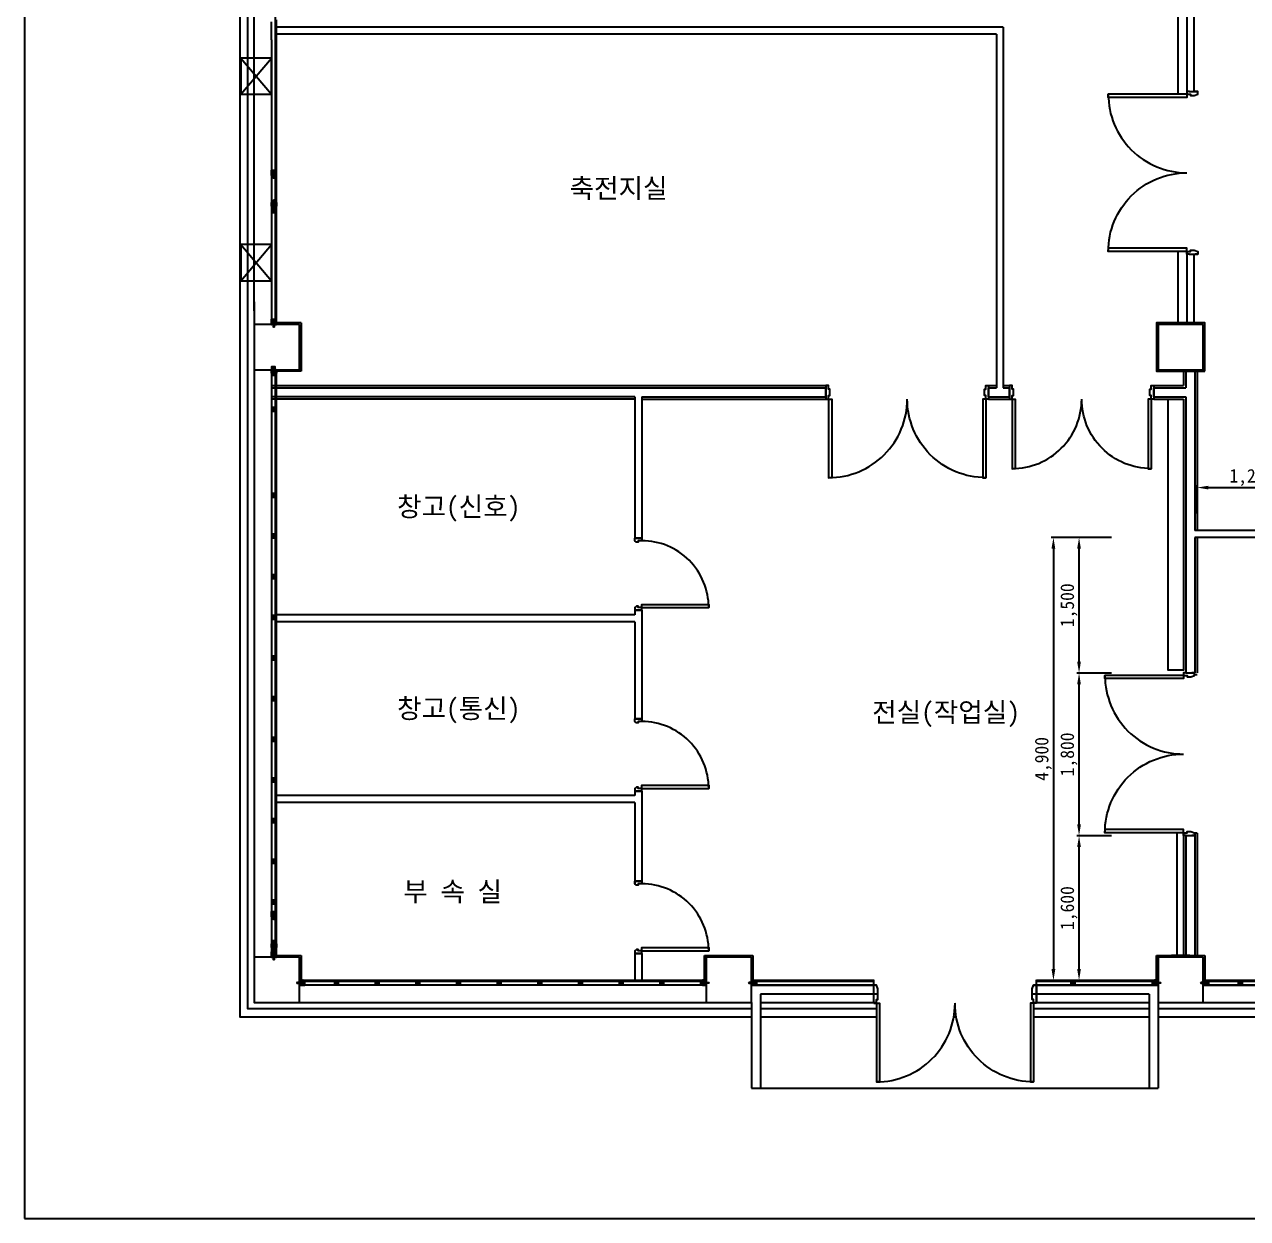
# Model space of a CAD drawing. Header units: millimetres. Extents: x 107440 to 147240, y -268596 to -237350.
# Drawn here: x 107440 to 120972, y -268596 to -255386 of the extents above; entities that cross this region are included whole.
import ezdxf
from ezdxf.enums import TextEntityAlignment as Align

# ---------------------------------------------------------------- set-up
doc = ezdxf.new("R2010")
doc.units = ezdxf.units.MM
doc.layers.add('TX-PAPR', color=2, linetype='Continuous', plot=False)
doc.layers.add('TZ-BASE', color=253, linetype='Continuous')
doc.layers.add('TZ-DIMS', color=1, linetype='Continuous')
doc.styles.get("Standard").update_dxf_attribs({"font": 'GulimChe.ttf'})
doc.linetypes.add('BATTINB', pattern='A,0,-0.0025,[134,GulimChe.ttf,S=0.0025,R=0,X=-0.0025,Y=0.01],-0.005,[134,GulimChe.ttf,S=0.0025,R=180,X=0.0025,Y=0.01],-0.0025', length=0.01)
doc.dimstyles.new('D50', dxfattribs={"dimscale": 50, "dimtxt": 3, "dimasz": 2.5, "dimexe": 0.5, "dimexo": 0.5, "dimgap": 0.5, "dimtad": 1, "dimdec": 0, "dimzin": 1, "dimdsep": 46, "dimlunit": 6, "dimtxsty": 'Standard', "dimcen": 1, "dimclrd": 1, "dimclre": 1, "dimclrt": 3, "dimadec": 0, "dimazin": 0, "dimtfac": 1, "dimtdec": 0, "dimtix": 1, "dimtmove": 2, "dimatfit": 3, "dimfxl": 0, "dimtvp": 2, "dimlwd": -1, "dimlwe": -1, "dimarcsym": 0})

# ---------------------------------------------------------------- blocks, each defined once
blk = doc.blocks.new('*D22')
at = {"layer": 'DEFPOINTS', "color": 0}
for p in [(121614, -260509), (120414, -260820), (121614, -260820)]:
    blk.add_point(p, dxfattribs=at)
at = {"layer": 'TZ-DIMS', "color": 1}
for p, q in [((120414, -260795), (120414, -260484)), ((121614, -260795), (121614, -260484)), ((120539, -260509), (121489, -260509))]:
    blk.add_line(p, q, dxfattribs=at)
for points in [[(120539, -260489), (120539, -260530), (120414, -260509)], [(121489, -260489), (121489, -260530), (121614, -260509)]]:
    blk.add_solid(points, dxfattribs=at)
at = {"layer": 'TZ-DIMS', "color": 3, "insert": (121014, -260398), "char_height": 150, "attachment_point": 5}
blk.add_mtext('1,200', dxfattribs=at)
blk = doc.blocks.new('*D49')
at = {"layer": 'DEFPOINTS', "color": 0}
for p in [(119108, -264361), (119493, -264361), (119493, -265961)]:
    blk.add_point(p, dxfattribs=at)
at = {"layer": 'TZ-DIMS', "color": 1}
for p, q in [((119468, -264361), (119083, -264361)), ((119108, -265836), (119108, -264486)), ((119468, -265961), (119083, -265961))]:
    blk.add_line(p, q, dxfattribs=at)
for points in [[(119087, -264486), (119128, -264486), (119108, -264361)], [(119087, -265836), (119128, -265836), (119108, -265961)]]:
    blk.add_solid(points, dxfattribs=at)
at = {"layer": 'TZ-DIMS', "color": 3, "insert": (118996, -265161), "char_height": 150, "attachment_point": 5, "rotation": 90}
blk.add_mtext('1,600', dxfattribs=at)
blk = doc.blocks.new('*D50')
at = {"layer": 'DEFPOINTS', "color": 0}
for p in [(119108, -262561), (119493, -262561), (119493, -264361)]:
    blk.add_point(p, dxfattribs=at)
at = {"layer": 'TZ-DIMS', "color": 1}
for p, q in [((119468, -262561), (119083, -262561)), ((119108, -264236), (119108, -262686)), ((119468, -264361), (119083, -264361))]:
    blk.add_line(p, q, dxfattribs=at)
for points in [[(119087, -262686), (119128, -262686), (119108, -262561)], [(119087, -264236), (119128, -264236), (119108, -264361)]]:
    blk.add_solid(points, dxfattribs=at)
at = {"layer": 'TZ-DIMS', "color": 3, "insert": (118996, -263461), "char_height": 150, "attachment_point": 5, "rotation": 90}
blk.add_mtext('1,800', dxfattribs=at)
blk = doc.blocks.new('*D51')
at = {"layer": 'DEFPOINTS', "color": 0}
for p in [(119108, -261061), (119493, -261061), (119493, -262561)]:
    blk.add_point(p, dxfattribs=at)
at = {"layer": 'TZ-DIMS', "color": 1}
for p, q in [((119468, -261061), (119083, -261061)), ((119108, -262436), (119108, -261186)), ((119468, -262561), (119083, -262561))]:
    blk.add_line(p, q, dxfattribs=at)
for points in [[(119087, -261186), (119128, -261186), (119108, -261061)], [(119087, -262436), (119128, -262436), (119108, -262561)]]:
    blk.add_solid(points, dxfattribs=at)
at = {"layer": 'TZ-DIMS', "color": 3, "insert": (118996, -261811), "char_height": 150, "attachment_point": 5, "rotation": 90}
blk.add_mtext('1,500', dxfattribs=at)
blk = doc.blocks.new('*D52')
at = {"layer": 'DEFPOINTS', "color": 0}
for p in [(119493, -261061), (118824, -265961), (119493, -265961)]:
    blk.add_point(p, dxfattribs=at)
at = {"layer": 'TZ-DIMS', "color": 1}
for p, q in [((119468, -261061), (118799, -261061)), ((118824, -261186), (118824, -265836)), ((119468, -265961), (118799, -265961))]:
    blk.add_line(p, q, dxfattribs=at)
for points in [[(118803, -261186), (118845, -261186), (118824, -261061)], [(118803, -265836), (118845, -265836), (118824, -265961)]]:
    blk.add_solid(points, dxfattribs=at)
at = {"layer": 'TZ-DIMS', "color": 3, "insert": (118713, -263511), "char_height": 150, "attachment_point": 5, "rotation": 90}
blk.add_mtext('4,900', dxfattribs=at)

msp = doc.modelspace()

# ---------------------------------------------------------------- linework, layer by layer
at = {"layer": 'TX-PAPR'}
msp.add_lwpolyline([(107439.7, -268595.5), (147239.7, -268595.5), (147239.7, -242795.5), (107439.7, -242795.5)], close=True, dxfattribs=at)
at = {"layer": 'TZ-BASE', "ltscale": 0.1}
for p, q in [((120201.2, -251205.1), (120201.2, -256157.2)), ((120301.2, -251205.1), (120301.2, -256157.2)), ((120377.2, -251205.1), (120377.2, -256127.2)), ((110212.9, -255295.1), (110212.9, -255615.1)), ((110225.9, -255335.1), (110225.9, -255575.1)), ((110171.9, -255555.1), (110171.9, -255355.1)), ((118269.9, -255417.1), (110231.9, -255417.1)), ((118269.9, -255417.1), (118269.9, -259405.1)), ((118193.9, -255493.1), (110231.9, -255493.1)), ((118193.9, -255493.1), (118193.9, -259405.1)), ((120326.2, -256127.2), (120421.2, -256127.2)), ((110211.9, -257038.4), (110171.9, -256998.4)), ((110171.9, -257038.4), (110211.9, -256998.4)), ((110212.9, -257377), (110172.9, -257417)), ((110172.9, -257377), (110212.9, -257417)), ((110212.9, -257427), (110172.9, -257467)), ((110172.9, -257427), (110212.9, -257467)), ((120201.2, -257897.2), (120201.2, -258687.1)), ((120301.2, -257897.2), (120301.2, -258687.1)), ((120326.2, -257927.2), (120421.2, -257927.2)), ((120377.2, -257927.2), (120377.2, -258687.1)), ((110212.9, -258685.1), (110172.9, -258645.1)), ((110172.9, -258685.1), (110212.9, -258645.1)), ((110212.9, -259175.1), (110172.9, -259215.1)), ((110172.9, -259175.1), (110212.9, -259215.1)), ((110212.9, -259225.1), (110172.9, -259265.1)), ((110172.9, -259225.1), (110212.9, -259265.1)), ((110213.1, -259225.1), (110173.1, -259265.1)), ((110173.1, -259225.1), (110213.1, -259265.1)), ((120264.2, -259223.1), (120264.2, -259380.1)), ((120289.2, -259223.1), (120289.2, -259405.1)), ((120389.2, -259223.1), (120389.2, -260985.1)), ((120414.2, -259223.1), (120414.2, -260985.1)), ((110172.1, -259355.1), (110172.1, -259555.1)), ((110172.1, -259355.1), (110172.1, -259555.1)), ((110172.1, -259380.1), (116307.2, -259380.1)), ((110172.1, -259405.1), (116307.2, -259405.1)), ((116307.2, -259505.1), (116307.2, -259405.1)), ((118107.2, -259380.1), (118193.9, -259380.1)), ((118107.2, -259405.1), (118193.9, -259405.1)), ((118107.2, -259505.1), (118107.2, -259405.1)), ((118269.9, -259380.1), (118336.8, -259380.1)), ((118269.9, -259405.1), (118336.8, -259405.1)), ((118336.8, -259505.1), (118336.8, -259405.1)), ((119936.8, -259380.1), (120264.2, -259380.1)), ((119936.8, -259405.1), (120289.2, -259405.1)), ((119936.8, -259505.1), (119936.8, -259405.1)), ((114193.9, -259505.1), (110172.1, -259505.1)), ((114193.9, -259530.1), (110172.1, -259530.1)), ((114193.9, -259505.1), (114193.9, -261067.1)), ((114269.9, -259505.1), (114269.9, -261067.1)), ((114269.9, -259505.1), (116307.2, -259505.1)), ((114269.9, -259530.1), (116307.2, -259530.1)), ((118107.2, -259505.1), (118336.8, -259505.1)), ((118107.2, -259530.1), (118336.8, -259530.1)), ((119936.8, -259505.1), (120289.2, -259505.1)), ((119936.8, -259530.1), (120156.9, -259530.1)), ((120264.2, -259530.1), (120264.2, -261219.6)), ((120289.2, -259505.1), (120289.2, -262557.6)), ((110212.9, -259625.1), (110172.9, -259665.1)), ((110172.9, -259625.1), (110212.9, -259665.1)), ((110212.9, -260575.1), (110172.9, -260615.1)), ((110172.9, -260575.1), (110212.9, -260615.1)), ((110212.9, -261025.1), (110172.9, -261065.1)), ((110172.9, -261025.1), (110212.9, -261065.1)), ((130964.2, -260985.1), (120389.2, -260985.1)), ((114269.9, -261067.1), (114193.9, -261067.1)), ((130964.2, -261061.1), (120389.2, -261061.1)), ((120389.2, -261061.1), (120389.2, -262557.6)), ((120414.2, -261061.1), (120414.2, -262557.6)), ((110212.9, -261475.1), (110172.9, -261515.1)), ((110172.9, -261475.1), (110212.9, -261515.1)), ((110212.9, -261925.1), (110172.9, -261965.1)), ((110172.9, -261925.1), (110212.9, -261965.1)), ((114193.9, -261917.1), (110231.9, -261917.1)), ((114192.3, -261867.1), (114192.3, -261917.1)), ((114269.9, -261867.1), (114193.9, -261867.1)), ((114269.9, -261867.1), (114269.9, -261917.1)), ((114269.9, -261867.1), (114269.9, -263067.1)), ((114193.9, -261993.1), (110231.9, -261993.1)), ((114193.9, -261993.1), (114193.9, -263067.1)), ((110212.9, -262375.1), (110172.9, -262415.1)), ((110172.9, -262375.1), (110212.9, -262415.1)), ((120289.2, -262557.6), (120389.2, -262557.6)), ((120414.2, -262582.6), (120384.2, -262582.6)), ((110212.9, -262825.1), (110172.9, -262865.1)), ((110172.9, -262825.1), (110212.9, -262865.1)), ((114269.9, -263067.1), (114193.9, -263067.1)), ((110212.9, -263275.1), (110172.9, -263315.1)), ((110172.9, -263275.1), (110212.9, -263315.1)), ((110212.9, -263725.1), (110172.9, -263765.1)), ((110172.9, -263725.1), (110212.9, -263765.1)), ((114269.9, -263867.1), (114193.9, -263867.1)), ((114193.9, -263867.1), (114193.9, -263917.1)), ((114269.9, -263867.1), (114269.9, -263917.1)), ((114269.9, -263867.1), (114269.9, -264892.5)), ((114193.9, -263917.1), (110231.9, -263917.1)), ((114193.9, -263993.1), (110231.9, -263993.1)), ((114193.9, -263993.1), (114193.9, -264892.5)), ((110212.9, -264175.1), (110172.9, -264215.1)), ((110172.9, -264175.1), (110212.9, -264215.1)), ((120189.2, -264327.6), (120189.2, -265687.1)), ((120264.2, -264327.6), (120264.2, -265687.1)), ((120289.2, -264357.6), (120289.2, -265687.1)), ((120289.2, -264357.6), (120389.2, -264357.6)), ((120414.2, -264332.6), (120384.2, -264332.6)), ((120389.2, -264332.6), (120389.2, -265687.1)), ((120414.2, -264332.6), (120414.2, -265687.1)), ((110212.9, -264625.1), (110172.9, -264665.1)), ((110172.9, -264625.1), (110212.9, -264665.1)), ((114269.9, -264862.5), (114193.9, -264862.5)), ((110212.9, -265075.1), (110172.9, -265115.1)), ((110172.9, -265075.1), (110212.9, -265115.1)), ((110211.9, -265238.9), (110171.9, -265198.9)), ((110171.9, -265238.9), (110211.9, -265198.9)), ((110212.9, -265525.1), (110172.9, -265565.1)), ((110172.9, -265525.1), (110212.9, -265565.1)), ((110212.9, -265577.5), (110172.9, -265617.5)), ((110172.9, -265577.5), (110212.9, -265617.5)), ((110212.9, -265627.5), (110172.9, -265667.5)), ((110172.9, -265627.5), (110212.9, -265667.5)), ((110212.9, -265685.1), (110172.9, -265645.1)), ((110172.9, -265685.1), (110212.9, -265645.1)), ((114193.9, -265662.5), (114193.9, -265961.1)), ((114269.9, -265662.5), (114193.9, -265662.5)), ((114269.9, -265662.5), (114269.9, -265961.1)), ((120331.9, -265687.1), (120131.9, -265687.1)), ((116161.9, -266014.1), (115501.9, -266014.1)), ((116835.4, -266214.1), (116835.4, -266014.1)), ((116837.8, -266015.1), (116837.8, -265955.1)), ((119961.9, -266014.1), (118605.4, -266014.1)), ((118635.4, -266015.1), (118635.4, -265955.1)), ((118635.4, -266214.1), (118635.4, -266014.1)), ((115581.9, -266114.1), (115581.9, -267155)), ((119881.9, -266114.1), (119881.9, -267155)), ((119981.9, -266114.1), (119981.9, -267155)), ((115481.9, -266205.1), (115481.9, -267155)), ((115481.9, -267155), (119981.9, -267155))]:
    msp.add_line(p, q, dxfattribs=at)
at = {"layer": 'TZ-BASE'}
for p, q in [((110171.9, -255555.1), (110171.9, -258705.1)), ((110212.9, -255615.1), (110212.9, -258685.1)), ((110225.9, -255575.1), (110225.9, -258687.1)), ((110170.9, -257019.1), (110170.9, -257058.4)), ((110170.9, -257058.4), (110225.9, -257058.4)), ((110171.9, -257056.7), (110171.9, -257018.4)), ((110224.2, -257057.4), (110172.6, -257057.4)), ((110211.9, -257038.4), (110224.9, -257038.4)), ((110224.9, -257018.4), (110224.9, -257056.7)), ((110225.9, -257058.4), (110225.9, -257019.1)), ((110171.9, -257357), (110226.9, -257357)), ((110171.9, -257396.3), (110171.9, -257357)), ((110172.9, -257358.7), (110172.9, -257397)), ((110225.2, -257358), (110173.6, -257358)), ((110212.9, -257377), (110225.9, -257377)), ((110225.9, -257397), (110225.9, -257358.7)), ((110226.9, -257357), (110226.9, -257396.3)), ((110172.9, -257397), (110172.6, -257397)), ((110172.9, -257447), (110172.6, -257447)), ((109981.9, -258455.1), (109981.9, -266180.1)), ((110171.9, -258455.1), (110171.9, -258705.1)), ((110171.9, -258665.8), (110171.9, -258705.1)), ((110171.9, -258705.1), (110226.9, -258705.1)), ((110172.9, -258665.1), (110172.6, -258665.1)), ((110172.9, -258703.4), (110172.9, -258665.1)), ((110225.2, -258704.1), (110173.6, -258704.1)), ((110212.9, -258685.1), (110225.9, -258685.1)), ((110225.9, -258665.1), (110225.9, -258703.4)), ((110226.9, -258705.1), (110226.9, -258665.8)), ((110171.9, -259205.1), (110171.9, -265705.1)), ((110171.9, -259205.1), (110226.9, -259205.1)), ((110171.9, -259244.4), (110171.9, -259205.1)), ((110172.1, -259205.1), (110227.1, -259205.1)), ((110172.1, -259244.4), (110172.1, -259205.1)), ((110172.9, -259195.1), (110172.6, -259195.1)), ((110172.9, -259245.1), (110172.6, -259245.1)), ((110173.1, -259245.1), (110172.8, -259245.1)), ((110172.9, -259206.8), (110172.9, -259245.1)), ((110173.1, -259206.8), (110173.1, -259245.1)), ((110225.2, -259206.1), (110173.6, -259206.1)), ((110225.4, -259206.1), (110173.8, -259206.1)), ((110212.9, -259225.1), (110212.9, -265685.1)), ((110212.9, -259225.1), (110225.9, -259225.1)), ((110213.1, -259225.1), (110213.1, -259330.1)), ((110213.1, -259225.1), (110226.1, -259225.1)), ((110225.9, -259245.1), (110225.9, -259206.8)), ((110225.9, -259223.1), (110225.9, -265685.1)), ((110226.1, -259245.1), (110226.1, -259206.8)), ((110226.1, -259223.1), (110226.1, -259330.1)), ((110226.9, -259205.1), (110226.9, -259244.4)), ((110227.1, -259205.1), (110227.1, -259244.4)), ((110172.9, -259645.1), (110172.6, -259645.1)), ((110172.9, -260595.1), (110172.6, -260595.1)), ((110172.9, -261045.1), (110172.6, -261045.1)), ((110172.9, -261495.1), (110172.6, -261495.1)), ((110172.9, -261945.1), (110172.6, -261945.1)), ((110172.9, -262395.1), (110172.6, -262395.1)), ((110172.9, -262845.1), (110172.6, -262845.1)), ((110172.9, -263295.1), (110172.6, -263295.1)), ((110172.9, -263745.1), (110172.6, -263745.1)), ((110172.9, -264195.1), (110172.6, -264195.1)), ((110172.9, -264645.1), (110172.6, -264645.1)), ((110172.9, -265095.1), (110172.6, -265095.1)), ((110170.9, -265219.6), (110170.9, -265258.9)), ((110171.9, -265257.2), (110171.9, -265218.9)), ((110224.9, -265218.9), (110224.9, -265257.2)), ((110225.9, -265258.9), (110225.9, -265219.6)), ((110170.9, -265258.9), (110225.9, -265258.9)), ((110224.2, -265257.9), (110172.6, -265257.9)), ((110211.9, -265238.9), (110224.9, -265238.9)), ((110171.9, -265557.5), (110226.9, -265557.5)), ((110171.9, -265596.8), (110171.9, -265557.5)), ((110172.9, -265545.1), (110172.6, -265545.1)), ((110172.9, -265597.5), (110172.6, -265597.5)), ((110172.9, -265559.2), (110172.9, -265597.5)), ((110225.2, -265558.5), (110173.6, -265558.5)), ((110212.9, -265577.5), (110225.9, -265577.5)), ((110225.9, -265597.5), (110225.9, -265559.2)), ((110226.9, -265557.5), (110226.9, -265596.8)), ((110171.9, -265665.8), (110171.9, -265705.1)), ((110171.9, -265705.1), (110226.9, -265705.1)), ((110172.9, -265647.5), (110172.6, -265647.5)), ((110172.9, -265665.1), (110172.6, -265665.1)), ((110172.9, -265703.4), (110172.9, -265665.1)), ((110225.2, -265704.1), (110173.6, -265704.1)), ((110212.9, -265685.1), (110225.9, -265685.1)), ((110225.9, -265665.1), (110225.9, -265703.4)), ((110226.9, -265705.1), (110226.9, -265665.8)), ((110481.9, -266015.1), (110481.9, -265960.1)), ((110481.9, -265960.1), (110521.2, -265960.1)), ((114981.9, -266015.1), (110481.9, -266015.1)), ((110521.2, -266015.1), (110481.9, -266015.1)), ((110482.9, -265961.8), (110482.9, -266013.4)), ((110521.9, -265961.1), (110483.6, -265961.1)), ((110483.6, -266014.1), (110521.9, -266014.1)), ((110501.9, -265974.1), (110501.9, -265961.1)), ((114961.9, -265961.1), (110501.9, -265961.1)), ((114961.9, -265974.1), (110501.9, -265974.1)), ((114961.9, -266014.1), (110501.9, -266014.1)), ((110521.9, -266014.1), (110521.9, -266014.4)), ((110891.9, -266014.1), (110891.9, -266014.4)), ((111341.9, -266014.1), (111341.9, -266014.4)), ((111791.9, -266014.1), (111791.9, -266014.4)), ((112241.9, -266014.1), (112241.9, -266014.4)), ((112691.9, -266014.1), (112691.9, -266014.4)), ((113141.9, -266014.1), (113141.9, -266014.4)), ((113591.9, -266014.1), (113591.9, -266014.4)), ((114041.9, -266014.1), (114041.9, -266014.4)), ((114491.9, -266014.1), (114491.9, -266014.4)), ((114941.9, -265961.1), (114980.2, -265961.1)), ((114980.2, -266014.1), (114941.9, -266014.1)), ((114941.9, -266014.1), (114941.9, -266014.4)), ((114981.9, -265960.1), (114942.6, -265960.1)), ((114942.6, -266015.1), (114981.9, -266015.1)), ((114961.9, -265974.1), (114961.9, -265961.1)), ((114961.9, -265974.1), (114961.9, -265961.1)), ((114980.9, -265961.8), (114980.9, -266013.4)), ((114980.9, -265961.8), (114980.9, -266013.4)), ((114981.9, -266015.1), (114981.9, -265960.1)), ((114981.9, -266015.1), (114981.9, -265960.1)), ((115481.9, -266015.1), (115481.9, -265960.1)), ((115481.9, -265960.1), (115521.2, -265960.1)), ((115481.9, -266015.1), (116837.8, -266015.1)), ((116837.8, -266015.1), (115481.9, -266015.1)), ((115521.2, -266015.1), (115481.9, -266015.1)), ((115482.2, -266015.1), (115482.2, -265960.1)), ((115482.2, -265960.1), (115521.5, -265960.1)), ((115521.5, -266015.1), (115482.2, -266015.1)), ((115482.9, -265961.8), (115482.9, -266013.4)), ((115483.2, -265961.8), (115483.2, -266013.4)), ((115521.9, -265961.1), (115483.6, -265961.1)), ((115483.6, -266014.1), (115521.9, -266014.1)), ((115522.2, -265961.1), (115483.9, -265961.1)), ((115483.9, -266014.1), (115522.2, -266014.1)), ((115501.9, -265974.1), (115501.9, -265961.1)), ((116837.8, -265961.1), (115501.9, -265961.1)), ((116837.8, -265974.1), (115501.9, -265974.1)), ((116837.8, -266014.1), (115501.9, -266014.1)), ((115502.2, -265974.1), (115502.2, -265961.1)), ((115521.9, -266014.1), (115521.9, -266014.4)), ((115522.2, -266014.1), (115522.2, -266014.4)), ((119961.9, -266014.1), (118605.4, -266014.1)), ((119961.9, -265961.1), (118635.4, -265961.1)), ((119961.9, -265974.1), (118635.4, -265974.1)), ((118635.4, -266015.1), (119981.9, -266015.1)), ((119981.9, -266015.1), (118635.4, -266015.1)), ((119041.9, -266014.1), (119041.9, -266014.4)), ((119941.9, -265961.1), (119980.2, -265961.1)), ((119980.2, -266014.1), (119941.9, -266014.1)), ((119941.9, -266014.1), (119941.9, -266014.4)), ((119981.9, -265960.1), (119942.6, -265960.1)), ((119942.6, -266015.1), (119981.9, -266015.1)), ((119961.9, -265974.1), (119961.9, -265961.1)), ((119980.9, -265961.8), (119980.9, -266013.4)), ((119980.9, -265961.8), (119980.9, -266013.4)), ((119981.9, -266015.1), (119981.9, -265960.1)), ((119981.9, -266015.1), (119981.9, -265960.1)), ((119981.9, -266015.1), (119981.9, -265960.1)), ((120481.9, -265960.1), (120521.2, -265960.1)), ((120481.9, -266015.1), (124981.9, -266015.1)), ((120521.2, -266015.1), (120481.9, -266015.1)), ((120482.2, -266015.1), (120482.2, -265960.1)), ((120482.2, -265960.1), (120521.5, -265960.1)), ((120521.5, -266015.1), (120482.2, -266015.1)), ((120482.9, -265961.8), (120482.9, -266013.4)), ((120483.2, -265961.8), (120483.2, -266013.4)), ((120521.9, -265961.1), (120483.6, -265961.1)), ((120483.6, -266014.1), (120521.9, -266014.1)), ((120522.2, -265961.1), (120483.9, -265961.1)), ((120483.9, -266014.1), (120522.2, -266014.1)), ((120501.9, -265974.1), (120501.9, -265961.1)), ((124961.9, -265961.1), (120501.9, -265961.1)), ((124961.9, -265974.1), (120501.9, -265974.1)), ((124961.9, -266014.1), (120501.9, -266014.1)), ((120502.2, -265974.1), (120502.2, -265961.1)), ((120521.9, -266014.1), (120521.9, -266014.4)), ((120522.2, -266014.1), (120522.2, -266014.4)), ((120891.9, -266014.1), (120891.9, -266014.4)), ((116880.4, -266114.1), (115581.9, -266114.1)), ((119881.9, -266114.1), (118590.4, -266114.1)), ((110006.9, -266205.1), (115481.9, -266205.1)), ((115581.9, -266205.1), (116865.4, -266205.1)), ((117735.4, -266205.1), (117735.5, -266205.1)), ((118605.4, -266205.1), (119881.9, -266205.1)), ((119981.9, -266205.1), (131500.2, -266205.1))]:
    msp.add_line(p, q, dxfattribs=at)
at = {"layer": 'TZ-BASE', "linetype": 'BATTINB'}
for p, q in [((109831.9, -256157.2), (110171.9, -255757.2)), ((109831.9, -255757.2), (110171.9, -256157.2)), ((109831.9, -258221.8), (110171.9, -257821.8)), ((109831.9, -257821.8), (110171.9, -258221.8)), ((110499.9, -258687.1), (110225.9, -258687.1)), ((110499.9, -258687.1), (110499.9, -259223.1)), ((110499.9, -259223.1), (110226.9, -259223.1)), ((110500.1, -259223.1), (110227.1, -259223.1)), ((110226.9, -265687.1), (110499.9, -265687.1)), ((110499.9, -265687.1), (110499.9, -265960.1)), ((114963.9, -265960.1), (114963.9, -265687.1)), ((114963.9, -265687.1), (115499.9, -265687.1)), ((115499.9, -265687.1), (115499.9, -265997.1)), ((119963.9, -265960.1), (119963.9, -265687.1)), ((119963.9, -265687.1), (120499.9, -265687.1)), ((120499.9, -265687.1), (120499.9, -265997.1))]:
    msp.add_line(p, q, dxfattribs=at)
at = {"layer": 'TZ-BASE', "linetype": 'BATTINB', "ltscale": 0.1}
for p, q in [((110541.9, -265974.1), (110501.9, -266014.1)), ((110501.9, -265974.1), (110541.9, -266014.1)), ((110871.9, -265974.1), (110911.9, -266014.1)), ((110911.9, -265974.1), (110871.9, -266014.1)), ((111321.9, -265974.1), (111361.9, -266014.1)), ((111361.9, -265974.1), (111321.9, -266014.1)), ((111771.9, -265974.1), (111811.9, -266014.1)), ((111811.9, -265974.1), (111771.9, -266014.1)), ((112221.9, -265974.1), (112261.9, -266014.1)), ((112261.9, -265974.1), (112221.9, -266014.1)), ((112671.9, -265974.1), (112711.9, -266014.1)), ((112711.9, -265974.1), (112671.9, -266014.1)), ((113121.9, -265974.1), (113161.9, -266014.1)), ((113161.9, -265974.1), (113121.9, -266014.1)), ((113571.9, -265974.1), (113611.9, -266014.1)), ((113611.9, -265974.1), (113571.9, -266014.1)), ((114021.9, -265974.1), (114061.9, -266014.1)), ((114061.9, -265974.1), (114021.9, -266014.1)), ((114471.9, -265974.1), (114511.9, -266014.1)), ((114511.9, -265974.1), (114471.9, -266014.1)), ((114921.9, -265974.1), (114961.9, -266014.1)), ((114961.9, -265974.1), (114921.9, -266014.1)), ((115541.9, -265974.1), (115501.9, -266014.1)), ((115501.9, -265974.1), (115541.9, -266014.1)), ((119021.9, -265974.1), (119061.9, -266014.1)), ((119061.9, -265974.1), (119021.9, -266014.1)), ((119921.9, -265974.1), (119961.9, -266014.1)), ((119961.9, -265974.1), (119921.9, -266014.1)), ((120541.9, -265974.1), (120501.9, -266014.1)), ((120501.9, -265974.1), (120541.9, -266014.1)), ((120871.9, -265974.1), (120911.9, -266014.1)), ((120911.9, -265974.1), (120871.9, -266014.1))]:
    msp.add_line(p, q, dxfattribs=at)
at = {"layer": 'TZ-BASE', "ltscale": 0.1}
for points in [[(118051.9, -250545.1), (109821.9, -250545.1), (109821.9, -266365.1), (115481.9, -266365.1)], [(115481.9, -266275.1), (109911.9, -266275.1), (109911.9, -250635.1), (117951.9, -250635.1), (117951.9, -250705.1)], [(120301.2, -256157.2), (120301.2, -256192.2), (119431.2, -256192.2), (119431.2, -256157.2)], [(120331.2, -256127.2), (120301.2, -256127.2), (120301.2, -256157.2), (120341.2, -256157.2), (120341.2, -256172.2), (120381.2, -256172.2), (120421.2, -256157.2), (120421.2, -256127.2), (120391.2, -256127.2)], [(120301.2, -257897.2), (120301.2, -257862.2), (119431.2, -257862.2), (119431.2, -257897.2)], [(120331.2, -257927.2), (120301.2, -257927.2), (120301.2, -257897.2), (120341.2, -257897.2), (120341.2, -257882.2), (120381.2, -257882.2), (120421.2, -257897.2), (120421.2, -257927.2), (120391.2, -257927.2)], [(116337.2, -259530.1), (116372.2, -259530.1), (116372.2, -260400.1), (116337.2, -260400.1)], [(118077.2, -259530.1), (118042.2, -259530.1), (118042.2, -260400.1), (118077.2, -260400.1)], [(118366.8, -259530.1), (118401.8, -259530.1), (118401.8, -260300.1), (118366.8, -260300.1)], [(119906.8, -259530.1), (119871.8, -259530.1), (119871.8, -260300.1), (119906.8, -260300.1)], [(114269.9, -261837.1), (114269.9, -261802.1), (115009.9, -261802.1), (115009.9, -261837.1)], [(120264.2, -262587.6), (120264.2, -262622.6), (119394.2, -262622.6), (119394.2, -262587.6)], [(120294.2, -262557.6), (120264.2, -262557.6), (120264.2, -262587.6), (120304.2, -262587.6), (120304.2, -262602.6), (120344.2, -262602.6), (120384.2, -262587.6), (120384.2, -262557.6), (120354.2, -262557.6)], [(114269.9, -263837.1), (114269.9, -263802.1), (115009.9, -263802.1), (115009.9, -263837.1)], [(120264.2, -264327.6), (120264.2, -264292.6), (119394.2, -264292.6), (119394.2, -264327.6)], [(120294.2, -264357.6), (120264.2, -264357.6), (120264.2, -264327.6), (120304.2, -264327.6), (120304.2, -264312.6), (120344.2, -264312.6), (120384.2, -264327.6), (120384.2, -264357.6), (120354.2, -264357.6)], [(114269.9, -265632.5), (114269.9, -265597.5), (115009.9, -265597.5), (115009.9, -265632.5)], [(116835.4, -266214.1), (116865.4, -266214.1), (116865.4, -266174.1), (116880.4, -266174.1), (116880.4, -266054.1), (116865.4, -266014.1), (116835.4, -266014.1)], [(116865.4, -266275.1), (115581.9, -266275.1)], [(116865.4, -266214.1), (116900.4, -266214.1), (116900.4, -267084.1), (116865.4, -267084.1)], [(117737.6, -266275.1), (117733.3, -266275.1)], [(118605.4, -266214.1), (118570.4, -266214.1), (118570.4, -267084.1), (118605.4, -267084.1)], [(119881.9, -266275.1), (118605.4, -266275.1)], [(131382.2, -266275.1), (119981.9, -266275.1)], [(115581.9, -266365.1), (116865.4, -266365.1)], [(117722.2, -266365.1), (117748.6, -266365.1)], [(118605.4, -266365.1), (119881.9, -266365.1)], [(119981.9, -266365.1), (131500.2, -266365.1)]]:
    msp.add_lwpolyline(points, dxfattribs=at)
at = {"layer": 'TZ-BASE'}
for points in [[(109981.9, -258555.1), (109981.9, -250705.1)], [(110200.7, -257058.3), (110200.7, -257067.4), (110195.7, -257064.9), (110195.7, -257058.3)], [(110200.7, -257072.5), (110195.7, -257070), (110195.7, -257066.6), (110200.7, -257069.1), (110200.7, -257072.5)], [(110200.7, -257077.5), (110195.7, -257075), (110195.7, -257071.6), (110200.7, -257074.1), (110200.7, -257077.5)], [(110200.7, -257082.8), (110195.7, -257080.3), (110195.7, -257077), (110200.7, -257079.5), (110200.7, -257082.8)], [(110198.2, -257088.7), (110195.7, -257086.5), (110195.7, -257082), (110200.7, -257084.5), (110200.7, -257086.5), (110198.2, -257088.7)], [(110199.2, -257326.7), (110196.7, -257328.9), (110196.7, -257333.3), (110201.7, -257330.8), (110201.7, -257328.9), (110199.2, -257326.7)], [(110201.7, -257332.5), (110196.7, -257335), (110196.7, -257338.3), (110201.7, -257335.8), (110201.7, -257332.5)], [(110201.7, -257337.8), (110196.7, -257340.3), (110196.7, -257343.7), (110201.7, -257341.2), (110201.7, -257337.8)], [(110201.7, -257342.9), (110196.7, -257345.4), (110196.7, -257348.7), (110201.7, -257346.2), (110201.7, -257342.9)], [(110201.7, -257357), (110201.7, -257347.9), (110196.7, -257350.4), (110196.7, -257357)], [(110201.7, -258705), (110201.7, -258714.1), (110196.7, -258711.6), (110196.7, -258705)], [(110201.7, -258719.2), (110196.7, -258716.7), (110196.7, -258713.3), (110201.7, -258715.8), (110201.7, -258719.2)], [(110201.7, -258724.2), (110196.7, -258721.7), (110196.7, -258718.3), (110201.7, -258720.8), (110201.7, -258724.2)], [(110201.7, -258729.5), (110196.7, -258727), (110196.7, -258723.7), (110201.7, -258726.2), (110201.7, -258729.5)], [(110199.2, -258735.4), (110196.7, -258733.2), (110196.7, -258728.7), (110201.7, -258731.2), (110201.7, -258733.2), (110199.2, -258735.4)], [(110199.2, -259174.7), (110196.7, -259177), (110196.7, -259181.4), (110201.7, -259178.9), (110201.7, -259177), (110199.2, -259174.7)], [(110201.7, -259180.6), (110196.7, -259183.1), (110196.7, -259186.4), (110201.7, -259183.9), (110201.7, -259180.6)], [(110201.7, -259185.9), (110196.7, -259188.4), (110196.7, -259191.8), (110201.7, -259189.3), (110201.7, -259185.9)], [(110201.7, -259190.9), (110196.7, -259193.4), (110196.7, -259196.8), (110201.7, -259194.3), (110201.7, -259190.9)], [(110201.7, -259205.1), (110201.7, -259196), (110196.7, -259198.5), (110196.7, -259205.1)], [(110200.7, -265258.9), (110200.7, -265268), (110195.7, -265265.5), (110195.7, -265258.9)], [(110200.7, -265273), (110195.7, -265270.5), (110195.7, -265267.2), (110200.7, -265269.7), (110200.7, -265273)], [(110200.7, -265278.1), (110195.7, -265275.6), (110195.7, -265272.2), (110200.7, -265274.7), (110200.7, -265278.1)], [(110200.7, -265283.4), (110195.7, -265280.9), (110195.7, -265277.6), (110200.7, -265280.1), (110200.7, -265283.4)], [(110198.2, -265289.2), (110195.7, -265287), (110195.7, -265282.6), (110200.7, -265285.1), (110200.7, -265287), (110198.2, -265289.2)], [(110199.2, -265527.2), (110196.7, -265529.4), (110196.7, -265533.9), (110201.7, -265531.4), (110201.7, -265529.4), (110199.2, -265527.2)], [(110201.7, -265533.1), (110196.7, -265535.6), (110196.7, -265538.9), (110201.7, -265536.4), (110201.7, -265533.1)], [(110201.7, -265538.4), (110196.7, -265540.9), (110196.7, -265544.3), (110201.7, -265541.8), (110201.7, -265538.4)], [(110201.7, -265543.4), (110196.7, -265545.9), (110196.7, -265549.3), (110201.7, -265546.8), (110201.7, -265543.4)], [(110201.7, -265557.6), (110201.7, -265548.5), (110196.7, -265551), (110196.7, -265557.6)], [(110201.7, -265705), (110201.7, -265714.1), (110196.7, -265711.6), (110196.7, -265705)], [(110201.7, -265719.2), (110196.7, -265716.7), (110196.7, -265713.3), (110201.7, -265715.8), (110201.7, -265719.2)], [(110201.7, -265724.2), (110196.7, -265721.7), (110196.7, -265718.3), (110201.7, -265720.8), (110201.7, -265724.2)], [(110201.7, -265729.5), (110196.7, -265727), (110196.7, -265723.7), (110201.7, -265726.2), (110201.7, -265729.5)], [(110199.2, -265735.4), (110196.7, -265733.2), (110196.7, -265728.7), (110201.7, -265731.2), (110201.7, -265733.2), (110199.2, -265735.4)], [(110451.6, -265987.8), (110453.8, -265990.3), (110458.2, -265990.3), (110455.7, -265985.3), (110453.8, -265985.3), (110451.6, -265987.8)], [(110457.4, -265985.3), (110459.9, -265990.3), (110463.3, -265990.3), (110460.8, -265985.3), (110457.4, -265985.3)], [(110462.8, -265985.3), (110465.3, -265990.3), (110468.6, -265990.3), (110466.1, -265985.3), (110462.8, -265985.3)], [(110467.8, -265985.3), (110470.3, -265990.3), (110473.7, -265990.3), (110471.2, -265985.3), (110467.8, -265985.3)], [(110481.9, -265985.3), (110472.8, -265985.3), (110475.3, -265990.3), (110481.9, -265990.3)], [(114981.9, -265985.3), (114991, -265985.3), (114988.5, -265990.3), (114981.9, -265990.3)], [(114981.9, -265985.3), (114991, -265985.3), (114988.5, -265990.3), (114981.9, -265990.3)], [(114996, -265985.3), (114993.5, -265990.3), (114990.2, -265990.3), (114992.7, -265985.3), (114996, -265985.3)], [(114996, -265985.3), (114993.5, -265990.3), (114990.2, -265990.3), (114992.7, -265985.3), (114996, -265985.3)], [(115001.1, -265985.3), (114998.6, -265990.3), (114995.2, -265990.3), (114997.7, -265985.3), (115001.1, -265985.3)], [(115001.1, -265985.3), (114998.6, -265990.3), (114995.2, -265990.3), (114997.7, -265985.3), (115001.1, -265985.3)], [(115006.4, -265985.3), (115003.9, -265990.3), (115000.6, -265990.3), (115003.1, -265985.3), (115006.4, -265985.3)], [(115006.4, -265985.3), (115003.9, -265990.3), (115000.6, -265990.3), (115003.1, -265985.3), (115006.4, -265985.3)], [(115012.2, -265987.8), (115010, -265990.3), (115005.6, -265990.3), (115008.1, -265985.3), (115010, -265985.3), (115012.2, -265987.8)], [(115012.2, -265987.8), (115010, -265990.3), (115005.6, -265990.3), (115008.1, -265985.3), (115010, -265985.3), (115012.2, -265987.8)], [(115451.6, -265987.8), (115453.8, -265990.3), (115458.2, -265990.3), (115455.7, -265985.3), (115453.8, -265985.3), (115451.6, -265987.8)], [(115451.9, -265987.8), (115454.1, -265990.3), (115458.5, -265990.3), (115456, -265985.3), (115454.1, -265985.3), (115451.9, -265987.8)], [(115457.4, -265985.3), (115459.9, -265990.3), (115463.3, -265990.3), (115460.8, -265985.3), (115457.4, -265985.3)], [(115457.7, -265985.3), (115460.2, -265990.3), (115463.6, -265990.3), (115461.1, -265985.3), (115457.7, -265985.3)], [(115462.8, -265985.3), (115465.3, -265990.3), (115468.6, -265990.3), (115466.1, -265985.3), (115462.8, -265985.3)], [(115463.1, -265985.3), (115465.6, -265990.3), (115468.9, -265990.3), (115466.4, -265985.3), (115463.1, -265985.3)], [(115467.8, -265985.3), (115470.3, -265990.3), (115473.7, -265990.3), (115471.2, -265985.3), (115467.8, -265985.3)], [(115468.1, -265985.3), (115470.6, -265990.3), (115473.9, -265990.3), (115471.4, -265985.3), (115468.1, -265985.3)], [(115481.9, -265985.3), (115472.8, -265985.3), (115475.3, -265990.3), (115481.9, -265990.3)], [(115482.2, -265985.3), (115473.1, -265985.3), (115475.6, -265990.3), (115482.2, -265990.3)], [(119981.9, -265985.3), (119991, -265985.3), (119988.5, -265990.3), (119981.9, -265990.3)], [(119981.9, -265985.3), (119991, -265985.3), (119988.5, -265990.3), (119981.9, -265990.3)], [(119996, -265985.3), (119993.5, -265990.3), (119990.2, -265990.3), (119992.7, -265985.3), (119996, -265985.3)], [(119996, -265985.3), (119993.5, -265990.3), (119990.2, -265990.3), (119992.7, -265985.3), (119996, -265985.3)], [(120001.1, -265985.3), (119998.6, -265990.3), (119995.2, -265990.3), (119997.7, -265985.3), (120001.1, -265985.3)], [(120001.1, -265985.3), (119998.6, -265990.3), (119995.2, -265990.3), (119997.7, -265985.3), (120001.1, -265985.3)], [(120006.4, -265985.3), (120003.9, -265990.3), (120000.6, -265990.3), (120003.1, -265985.3), (120006.4, -265985.3)], [(120006.4, -265985.3), (120003.9, -265990.3), (120000.6, -265990.3), (120003.1, -265985.3), (120006.4, -265985.3)], [(120012.2, -265987.8), (120010, -265990.3), (120005.6, -265990.3), (120008.1, -265985.3), (120010, -265985.3), (120012.2, -265987.8)], [(120012.2, -265987.8), (120010, -265990.3), (120005.6, -265990.3), (120008.1, -265985.3), (120010, -265985.3), (120012.2, -265987.8)], [(120451.6, -265987.8), (120453.8, -265990.3), (120458.2, -265990.3), (120455.7, -265985.3), (120453.8, -265985.3), (120451.6, -265987.8)], [(120451.9, -265987.8), (120454.1, -265990.3), (120458.5, -265990.3), (120456, -265985.3), (120454.1, -265985.3), (120451.9, -265987.8)], [(120457.4, -265985.3), (120459.9, -265990.3), (120463.3, -265990.3), (120460.8, -265985.3), (120457.4, -265985.3)], [(120457.7, -265985.3), (120460.2, -265990.3), (120463.6, -265990.3), (120461.1, -265985.3), (120457.7, -265985.3)], [(120462.8, -265985.3), (120465.3, -265990.3), (120468.6, -265990.3), (120466.1, -265985.3), (120462.8, -265985.3)], [(120463.1, -265985.3), (120465.6, -265990.3), (120468.9, -265990.3), (120466.4, -265985.3), (120463.1, -265985.3)], [(120467.8, -265985.3), (120470.3, -265990.3), (120473.7, -265990.3), (120471.2, -265985.3), (120467.8, -265985.3)], [(120468.1, -265985.3), (120470.6, -265990.3), (120473.9, -265990.3), (120471.4, -265985.3), (120468.1, -265985.3)], [(120481.9, -265985.3), (120472.8, -265985.3), (120475.3, -265990.3), (120481.9, -265990.3)], [(120482.2, -265985.3), (120473.1, -265985.3), (120475.6, -265990.3), (120482.2, -265990.3)]]:
    msp.add_lwpolyline(points, dxfattribs=at)
at = {"layer": 'TZ-BASE', "linetype": 'BATTINB'}
for points in [[(109831.9, -255757.2), (109831.9, -256157.2), (110171.9, -256157.2), (110171.9, -255757.2)], [(109831.9, -257821.8), (109831.9, -258221.8), (110171.9, -258221.8), (110171.9, -257821.8)], [(120499.9, -259223.1), (120499.9, -258687.1), (119963.9, -258687.1), (119963.9, -259223.1)]]:
    msp.add_lwpolyline(points, close=True, dxfattribs=at)
at = {"layer": 'TZ-BASE', "ltscale": 0.1}
for points in [[(120301.2, -256157.2), (119431.2, -256157.2, 0.4142136), (120301.2, -257027.2, 0.4142136)], [(120301.2, -257897.2), (119431.2, -257897.2, -0.4142136), (120301.2, -257027.2, -0.4142136)], [(116337.2, -259530.1), (116337.2, -260400.1, 0.4142136), (117207.2, -259530.1, 0.4142136)], [(118077.2, -259530.1), (118077.2, -260400.1, -0.4142136), (117207.2, -259530.1, -0.4142136)], [(118366.8, -259530.1), (118366.8, -260300.1, 0.4142136), (119136.8, -259530.1, 0.4142136)], [(119906.8, -259530.1), (119906.8, -260300.1, -0.4142136), (119136.8, -259530.1, -0.4142136)], [(114269.9, -261837.1), (115009.9, -261837.1, 0.4142136), (114269.9, -261097.1, 0.4142136)], [(120264.2, -262587.6), (119394.2, -262587.6, 0.4142136), (120264.2, -263457.6, 0.4142136)], [(114269.9, -263837.1), (115009.9, -263837.1, 0.4142136), (114269.9, -263097.1, 0.4142136)], [(120264.2, -264327.6), (119394.2, -264327.6, -0.4142136), (120264.2, -263457.6, -0.4142136)], [(114269.9, -265632.5), (115009.9, -265632.5, 0.4142136), (114269.9, -264892.5, 0.4142136)], [(116865.4, -266214.1), (116865.4, -267084.1, 0.4142136), (117735.4, -266214.1, 0.4142136)], [(118605.4, -266214.1), (118605.4, -267084.1, -0.4142136), (117735.4, -266214.1, -0.4142136)]]:
    msp.add_lwpolyline(points, format="xyb", dxfattribs=at)
at = {"layer": 'TZ-BASE'}
for points in [[(110171.9, -256998.4), (110211.9, -256998.4), (110211.9, -257038.4), (110171.9, -257038.4)], [(110172.9, -257417), (110212.9, -257417), (110212.9, -257377), (110172.9, -257377)], [(110172.9, -257467), (110212.9, -257467), (110212.9, -257427), (110172.9, -257427)], [(110481.9, -258705.1), (109981.9, -258705.1), (109981.9, -259205.1), (110481.9, -259205.1)], [(110172.9, -258645.1), (110212.9, -258645.1), (110212.9, -258685.1), (110172.9, -258685.1)], [(120481.9, -258705.1), (119981.9, -258705.1), (119981.9, -259205.1), (120481.9, -259205.1)], [(110172.9, -259215.1), (110212.9, -259215.1), (110212.9, -259175.1), (110172.9, -259175.1)], [(110172.9, -259265.1), (110212.9, -259265.1), (110212.9, -259225.1), (110172.9, -259225.1)], [(110173.1, -259265.1), (110213.1, -259265.1), (110213.1, -259225.1), (110173.1, -259225.1)], [(110172.9, -259665.1), (110212.9, -259665.1), (110212.9, -259625.1), (110172.9, -259625.1)], [(110172.9, -260615.1), (110212.9, -260615.1), (110212.9, -260575.1), (110172.9, -260575.1)], [(110172.9, -261065.1), (110212.9, -261065.1), (110212.9, -261025.1), (110172.9, -261025.1)], [(110172.9, -261515.1), (110212.9, -261515.1), (110212.9, -261475.1), (110172.9, -261475.1)], [(110172.9, -261965.1), (110212.9, -261965.1), (110212.9, -261925.1), (110172.9, -261925.1)], [(110172.9, -262415.1), (110212.9, -262415.1), (110212.9, -262375.1), (110172.9, -262375.1)], [(110172.9, -262865.1), (110212.9, -262865.1), (110212.9, -262825.1), (110172.9, -262825.1)], [(110172.9, -263315.1), (110212.9, -263315.1), (110212.9, -263275.1), (110172.9, -263275.1)], [(110172.9, -263765.1), (110212.9, -263765.1), (110212.9, -263725.1), (110172.9, -263725.1)], [(110172.9, -264215.1), (110212.9, -264215.1), (110212.9, -264175.1), (110172.9, -264175.1)], [(110172.9, -264665.1), (110212.9, -264665.1), (110212.9, -264625.1), (110172.9, -264625.1)], [(110172.9, -265115.1), (110212.9, -265115.1), (110212.9, -265075.1), (110172.9, -265075.1)], [(110171.9, -265198.9), (110211.9, -265198.9), (110211.9, -265238.9), (110171.9, -265238.9)], [(110172.9, -265565.1), (110212.9, -265565.1), (110212.9, -265525.1), (110172.9, -265525.1)], [(110172.9, -265617.5), (110212.9, -265617.5), (110212.9, -265577.5), (110172.9, -265577.5)], [(110172.9, -265667.5), (110212.9, -265667.5), (110212.9, -265627.5), (110172.9, -265627.5)], [(110481.9, -265705.1), (109981.9, -265705.1), (109981.9, -266205.1), (110481.9, -266205.1)], [(110172.9, -265645.1), (110212.9, -265645.1), (110212.9, -265685.1), (110172.9, -265685.1)], [(115481.9, -265705.1), (114981.9, -265705.1), (114981.9, -266205.1), (115481.9, -266205.1)], [(120481.9, -265705.1), (119981.9, -265705.1), (119981.9, -266205.1), (120481.9, -266205.1)], [(110541.9, -266014.1), (110541.9, -265974.1), (110501.9, -265974.1), (110501.9, -266014.1)], [(110871.9, -266014.1), (110871.9, -265974.1), (110911.9, -265974.1), (110911.9, -266014.1)], [(111321.9, -266014.1), (111321.9, -265974.1), (111361.9, -265974.1), (111361.9, -266014.1)], [(111771.9, -266014.1), (111771.9, -265974.1), (111811.9, -265974.1), (111811.9, -266014.1)], [(112221.9, -266014.1), (112221.9, -265974.1), (112261.9, -265974.1), (112261.9, -266014.1)], [(112671.9, -266014.1), (112671.9, -265974.1), (112711.9, -265974.1), (112711.9, -266014.1)], [(113121.9, -266014.1), (113121.9, -265974.1), (113161.9, -265974.1), (113161.9, -266014.1)], [(113571.9, -266014.1), (113571.9, -265974.1), (113611.9, -265974.1), (113611.9, -266014.1)], [(114021.9, -266014.1), (114021.9, -265974.1), (114061.9, -265974.1), (114061.9, -266014.1)], [(114471.9, -266014.1), (114471.9, -265974.1), (114511.9, -265974.1), (114511.9, -266014.1)], [(114921.9, -266014.1), (114921.9, -265974.1), (114961.9, -265974.1), (114961.9, -266014.1)], [(115541.9, -266014.1), (115541.9, -265974.1), (115501.9, -265974.1), (115501.9, -266014.1)], [(119021.9, -266014.1), (119021.9, -265974.1), (119061.9, -265974.1), (119061.9, -266014.1)], [(119921.9, -266014.1), (119921.9, -265974.1), (119961.9, -265974.1), (119961.9, -266014.1)], [(120541.9, -266014.1), (120541.9, -265974.1), (120501.9, -265974.1), (120501.9, -266014.1)], [(120871.9, -266014.1), (120871.9, -265974.1), (120911.9, -265974.1), (120911.9, -266014.1)]]:
    msp.add_lwpolyline(points, close=True, dxfattribs=at)
at = {"layer": 'TZ-BASE', "ltscale": 0.1}
for points in [[(116307.2, -259530.1), (116337.2, -259530.1), (116337.2, -259490.1), (116352.2, -259490.1), (116352.2, -259420.1), (116337.2, -259420.1), (116337.2, -259380.1), (116307.2, -259380.1)], [(118107.2, -259530.1), (118077.2, -259530.1), (118077.2, -259490.1), (118062.2, -259490.1), (118062.2, -259420.1), (118077.2, -259420.1), (118077.2, -259380.1), (118107.2, -259380.1)], [(118336.8, -259530.1), (118366.8, -259530.1), (118366.8, -259490.1), (118381.8, -259490.1), (118381.8, -259420.1), (118366.8, -259420.1), (118366.8, -259380.1), (118336.8, -259380.1)], [(119936.8, -259530.1), (119906.8, -259530.1), (119906.8, -259490.1), (119891.8, -259490.1), (119891.8, -259420.1), (119906.8, -259420.1), (119906.8, -259380.1), (119936.8, -259380.1)], [(120264.2, -259530.1), (120264.2, -262529.8), (120094.9, -262529.8), (120094.9, -259530.1)], [(114269.9, -261067.1), (114269.9, -261097.1), (114229.9, -261097.1), (114229.9, -261112.1), (114211.9, -261112.1), (114193.9, -261097.1), (114193.9, -261067.1)], [(114269.9, -261867.1), (114269.9, -261837.1), (114229.9, -261837.1), (114229.9, -261822.1), (114211.9, -261822.1), (114193.9, -261837.1), (114193.9, -261867.1)], [(114269.9, -263067.1), (114269.9, -263097.1), (114229.9, -263097.1), (114229.9, -263112.1), (114211.9, -263112.1), (114193.9, -263097.1), (114193.9, -263067.1)], [(114269.9, -263867.1), (114269.9, -263837.1), (114229.9, -263837.1), (114229.9, -263822.1), (114211.9, -263822.1), (114193.9, -263837.1), (114193.9, -263867.1)], [(114269.9, -264862.5), (114269.9, -264892.5), (114229.9, -264892.5), (114229.9, -264907.5), (114211.9, -264907.5), (114193.9, -264892.5), (114193.9, -264862.5)], [(114269.9, -265662.5), (114269.9, -265632.5), (114229.9, -265632.5), (114229.9, -265617.5), (114211.9, -265617.5), (114193.9, -265632.5), (114193.9, -265662.5)], [(118635.4, -266214.1), (118605.4, -266214.1), (118605.4, -266174.1), (118590.4, -266174.1), (118590.4, -266054.1), (118605.4, -266014.1), (118635.4, -266014.1)]]:
    msp.add_lwpolyline(points, close=True, dxfattribs=at)
at = {"layer": 'TZ-BASE'}
for centre, radius, start, end in [((110172.6, -257056.7), 0.7, 180, 270), ((110198.4, -257059), 6.44, 14.78327, 165.28078), ((110224.2, -257056.7), 0.7, 270, 0), ((110173.6, -257358.7), 0.7, 90, 180), ((110199.4, -257356.4), 6.44, 194.71922, 345.21673), ((110225.2, -257358.7), 0.7, 0, 90), ((110172.6, -257396.3), 0.7, 180, 270), ((110172.6, -257446.3), 0.7, 180, 270), ((110226.2, -257396.3), 0.7, 270, 0), ((110172.6, -258665.8), 0.7, 90, 180), ((110173.6, -258703.4), 0.7, 180, 270), ((110199.4, -258705.7), 6.44, 14.78327, 165.28078), ((110225.2, -258703.4), 0.7, 270, 0), ((110226.2, -258665.8), 0.7, 0, 90), ((110172.6, -259194.4), 0.7, 180, 270), ((110172.6, -259244.4), 0.7, 180, 270), ((110172.8, -259244.4), 0.7, 180, 270), ((110173.6, -259206.8), 0.7, 90, 180), ((110173.8, -259206.8), 0.7, 90, 180), ((110199.4, -259204.4), 6.44, 194.71922, 345.21673), ((110199.5, -259204.4), 6.44, 194.71922, 345.21673), ((110225.2, -259206.8), 0.7, 0, 90), ((110225.4, -259206.8), 0.7, 0, 90), ((110226.2, -259244.4), 0.7, 270, 0), ((110226.4, -259244.4), 0.7, 270, 0), ((110172.6, -259644.4), 0.7, 180, 270), ((110172.6, -260594.4), 0.7, 180, 270), ((110172.6, -261044.4), 0.7, 180, 270), ((110172.6, -261494.4), 0.7, 180, 270), ((110172.6, -261944.4), 0.7, 180, 270), ((110172.6, -262394.4), 0.7, 180, 270), ((110172.6, -262844.4), 0.7, 180, 270), ((110172.6, -263294.4), 0.7, 180, 270), ((110172.6, -263744.4), 0.7, 180, 270), ((110172.6, -264194.4), 0.7, 180, 270), ((110172.6, -264644.4), 0.7, 180, 270), ((110172.6, -265094.4), 0.7, 180, 270), ((110172.6, -265257.2), 0.7, 180, 270), ((110198.4, -265259.5), 6.44, 14.78327, 165.28078), ((110224.2, -265257.2), 0.7, 270, 0), ((110172.6, -265544.4), 0.7, 180, 270), ((110172.6, -265596.8), 0.7, 180, 270), ((110173.6, -265559.2), 0.7, 90, 180), ((110199.4, -265556.9), 6.44, 194.71922, 345.21673), ((110225.2, -265559.2), 0.7, 0, 90), ((110226.2, -265596.8), 0.7, 270, 0), ((110172.6, -265646.8), 0.7, 180, 270), ((110172.6, -265665.8), 0.7, 90, 180), ((110173.6, -265703.4), 0.7, 180, 270), ((110199.4, -265705.7), 6.44, 14.78327, 165.28078), ((110225.2, -265703.4), 0.7, 270, 0), ((110226.2, -265665.8), 0.7, 0, 90), ((110483.6, -265961.8), 0.7, 90, 180), ((110481.3, -265987.6), 6.44, 284.71922, 75.21673), ((110483.6, -266013.4), 0.7, 180, 270), ((110521.2, -265960.8), 0.7, 0, 90), ((110521.2, -266014.4), 0.7, 270, 0), ((110892.6, -266014.4), 0.7, 180, 270), ((111342.6, -266014.4), 0.7, 180, 270), ((111792.6, -266014.4), 0.7, 180, 270), ((112242.6, -266014.4), 0.7, 180, 270), ((112692.6, -266014.4), 0.7, 180, 270), ((113142.6, -266014.4), 0.7, 180, 270), ((113592.6, -266014.4), 0.7, 180, 270), ((114042.6, -266014.4), 0.7, 180, 270), ((114492.6, -266014.4), 0.7, 180, 270), ((114942.6, -265960.8), 0.7, 90, 180), ((114942.6, -266014.4), 0.7, 180, 270), ((114982.5, -265987.6), 6.44, 104.78327, 255.28078), ((114982.5, -265987.6), 6.44, 104.78327, 255.28078), ((114980.2, -265961.8), 0.7, 0, 90), ((114980.2, -265961.8), 0.7, 0, 90), ((114980.2, -266013.4), 0.7, 270, 0), ((114980.2, -266013.4), 0.7, 270, 0), ((115483.6, -265961.8), 0.7, 90, 180), ((115481.3, -265987.6), 6.44, 284.71922, 75.21673), ((115483.6, -266013.4), 0.7, 180, 270), ((115483.9, -265961.8), 0.7, 90, 180), ((115481.6, -265987.6), 6.44, 284.71922, 75.21673), ((115483.9, -266013.4), 0.7, 180, 270), ((115521.2, -265960.8), 0.7, 0, 90), ((115521.2, -266014.4), 0.7, 270, 0), ((115521.5, -265960.8), 0.7, 0, 90), ((115521.5, -266014.4), 0.7, 270, 0), ((119042.6, -266014.4), 0.7, 180, 270), ((119942.6, -265960.8), 0.7, 90, 180), ((119942.6, -266014.4), 0.7, 180, 270), ((119982.5, -265987.6), 6.44, 104.78327, 255.28078), ((119982.5, -265987.6), 6.44, 104.78327, 255.28078), ((119980.2, -265961.8), 0.7, 0, 90), ((119980.2, -265961.8), 0.7, 0, 90), ((119980.2, -266013.4), 0.7, 270, 0), ((119980.2, -266013.4), 0.7, 270, 0), ((120483.6, -265961.8), 0.7, 90, 180), ((120481.3, -265987.6), 6.44, 284.71922, 75.21673), ((120483.6, -266013.4), 0.7, 180, 270), ((120483.9, -265961.8), 0.7, 90, 180), ((120481.6, -265987.6), 6.44, 284.71922, 75.21673), ((120483.9, -266013.4), 0.7, 180, 270), ((120521.2, -265960.8), 0.7, 0, 90), ((120521.2, -266014.4), 0.7, 270, 0), ((120521.5, -265960.8), 0.7, 0, 90), ((120521.5, -266014.4), 0.7, 270, 0), ((120892.6, -266014.4), 0.7, 180, 270)]:
    msp.add_arc(centre, radius, start, end, dxfattribs=at)

# ---------------------------------------------------------------- texts
at = {"layer": 'TZ-BASE', "ltscale": 0.1}
for s, p in [('축전지실', (114012.7, -257197.8)), ('창고(신호)', (112243.9, -260720)), ('창고(통신)', (112243.9, -262952.9)), ('부 속 실', (112177.9, -264979.2))]:
    msp.add_text(s, height=216, rotation=360, dxfattribs=at).set_placement(p, align=Align.MIDDLE_CENTER)
msp.add_text('전실(작업실)', height=216, dxfattribs=at).set_placement((117636.2, -262994.2), align=Align.MIDDLE_CENTER)

# ---------------------------------------------------------------- dimensions: what is measured, and where the dimension line sits
at = {"layer": 'TZ-DIMS'}
dim = msp.add_linear_dim(base=(121614.2, -260509.4), p1=(120414.2, -260820.2), p2=(121614.2, -260820.2), dimstyle='D50', dxfattribs=at)
dim.commit()
dim.dimension.update_dxf_attribs({"geometry": '*D22', "text_midpoint": (121014.2, -260398.2)})
for base, p1, p2, picture, middle in [((118824.1, -265961.1), (119492.9, -261061.1), (119492.9, -265961.1), '*D52', (118712.9, -263511.1)), ((119107.6, -261061.1), (119492.9, -262561.1), (119492.9, -261061.1), '*D51', (118996.5, -261811.1)), ((119107.6, -262561.1), (119492.9, -264361.1), (119492.9, -262561.1), '*D50', (118996.5, -263461.1)), ((119107.6, -264361.1), (119492.9, -265961.1), (119492.9, -264361.1), '*D49', (118996.5, -265161.1))]:
    dim = msp.add_linear_dim(base=base, p1=p1, p2=p2, angle=90, dimstyle='D50', dxfattribs=at)
    dim.commit()
    dim.dimension.update_dxf_attribs({"geometry": picture, "text_midpoint": middle})

doc.saveas('drawing.dxf')
